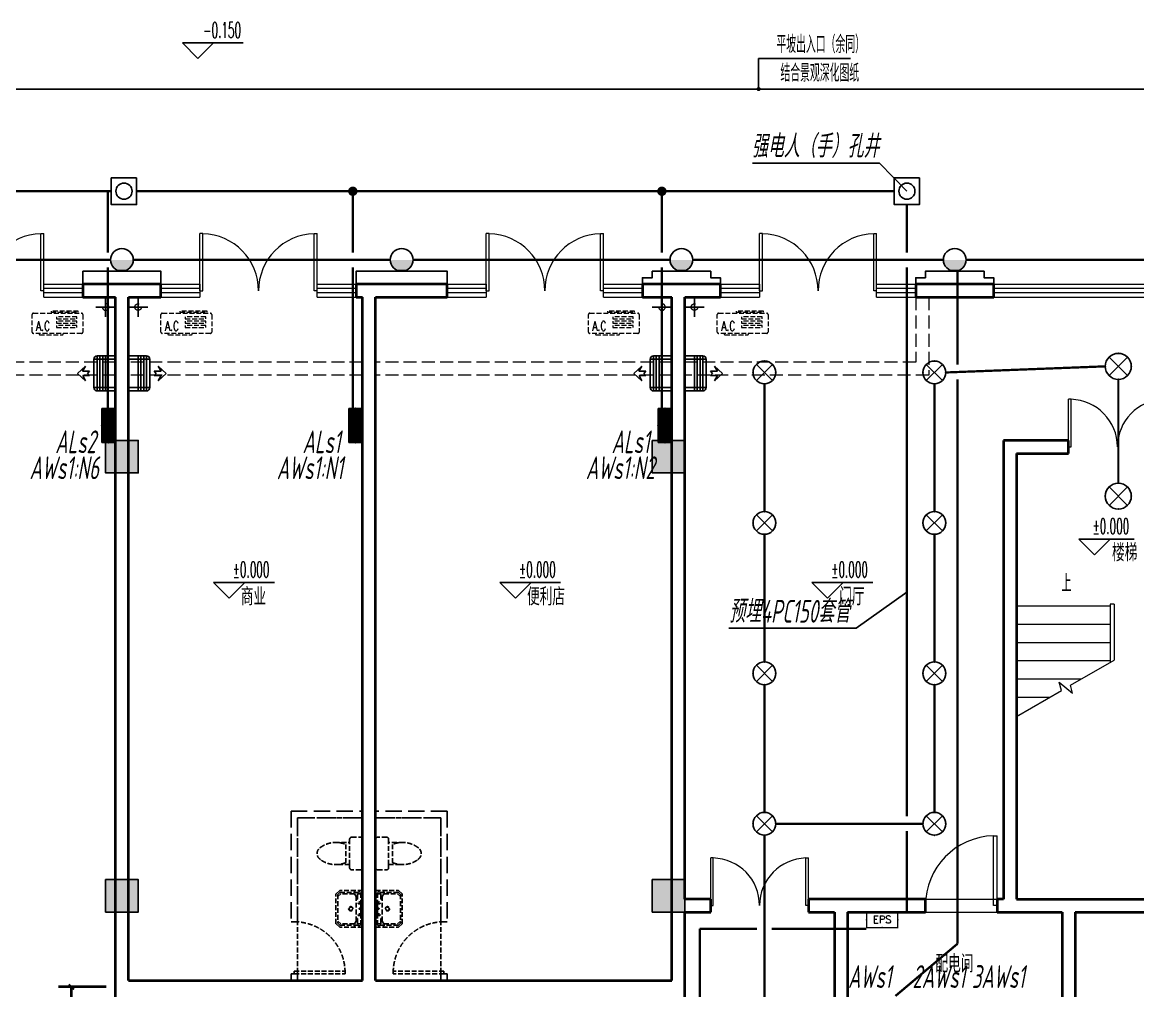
# Model space of a CAD drawing. Extents: x 491024 to 1725648, y 860327 to 1705161.
# Drawn here: x 669901 to 687043, y 1142597 to 1157482 of the extents above; entities that cross this region are included whole.
import ezdxf
from ezdxf.enums import TextEntityAlignment as Align

# ---------------------------------------------------------------- set-up
doc = ezdxf.new("R2010")
doc.units = 0
doc.header["$LTSCALE"] = 1000
doc.header["$MEASUREMENT"] = 0
doc.linetypes.add('__DASH', pattern=[0.35, 0.25, -0.1])
doc.linetypes.add('DASH', pattern=[0.35, 0.25, -0.1])
doc.layers.get('Defpoints').update_dxf_attribs({"color": 8})
for name, color, linetype in [('!!DIM-动力', 7, 'Continuous'), ('A-AC', 8, 'Continuous'), ('A-EQPM-MECH', 8, 'Continuous'), ('AXIS', 8, 'Continuous'), ('DIM-照明', 3, 'Continuous'), ('DIM_ELEV', 8, 'Continuous'), ('DIM_LEAD', 8, 'Continuous'), ('DIM_SYMB', 8, 'Continuous'), ('EQUIP-照明', 3, 'Continuous'), ('EQUIP-箱柜', 3, 'Continuous'), ('PUB_TEXT', 8, 'Continuous'), ('S-COLU-HATCH', 8, 'Continuous'), ('S-COLU-LINE1', 8, 'Continuous'), ('WIRE-应急', 1, 'DASH'), ('WIRE-照明', 2, 'Continuous'), ('平面线脚', 8, 'Continuous'), ('机电标识类', 8, 'Continuous')]:
    doc.layers.add(name, color=color, linetype=linetype)
for name, color, linetype, lineweight in [('EQUIP-消防', 3, 'Continuous', 18), ('STAIR', 8, 'Continuous', 18), ('WALL', 8, 'Continuous', 40), ('WINDOW', 8, 'Continuous', 15), ('平面-看线', 8, 'Continuous', 15), ('平面-空调预留孔', 8, 'Continuous', 15), ('空调', 8, 'Continuous', 13)]:
    doc.layers.add(name, color=color, linetype=linetype, lineweight=lineweight)
doc.layers.add('审核', color=1, linetype='Continuous', plot=False)
doc.styles.add('_TCH_DIM', font='SIMPLEX.shx', dxfattribs={"width": 0.7, "bigfont": 'GBCBIG.shx'})
doc.styles.add('_TCH_DIM_T3', font='SIMPLEX', dxfattribs={"width": 0.705882, "bigfont": 'GBCBIG'})
doc.styles.add('_TCH_LABEL', font='simhei.ttf')
doc.styles.add('_TEL_DIM', font='SIMPLEX', dxfattribs={"width": 0.8, "height": 3.5, "bigfont": 'HZTXT'})
doc.styles.add('HZTXT', font='gbeitc.shx', dxfattribs={"width": 0.8, "height": 400, "bigfont": 'hztxt.shx'})
doc.styles.get("Standard").update_dxf_attribs({"font": 'gbenor.shx', "bigfont": 'gbcbig.shx'})
doc.dimstyles.new('_TCH_ARCH&&80', dxfattribs={"dimtxt": 238, "dimasz": 80, "dimexe": 200, "dimexo": 240, "dimgap": 101, "dimtad": 1, "dimdec": 0, "dimzin": 0, "dimdsep": 46, "dimtxsty": '_TCH_DIM_T3', "dimblk": 'ARCHTICK', "dimcen": 0.09, "dimclrt": 4, "dimazin": 2, "dimtfac": 1, "dimtdec": 0, "dimtix": 1, "dimtmove": 2, "dimatfit": 3, "dimfxl": 1, "dimtolj": 1, "dimtzin": 0, "dimarcsym": 0})

# ---------------------------------------------------------------- blocks, each defined once
blk = doc.blocks.new('QER5Y5WE3')
for p, q in [((-194, 188), (-1, 388)), ((72, 389), (-156, 153)), ((360, -17), (-29, 359)), ((389, 14), (0, 389)), ((72, 389), (387, 86)), ((236, 408), (404, 419)), ((326, 383), (236, 408)), ((326, 383), (253, 308)), ((399, 251), (404, 419)), ((194, -188), (-194, 188)), ((292, -73), (-90, 296)), ((321, -43), (-61, 326)), ((297, 307), (253, 308)), ((299, 264), (297, 307)), ((372, 340), (299, 264)), ((399, 251), (372, 340)), ((387, 86), (159, -151)), ((388, 13), (194, -188))]:
    blk.add_line(p, q)
for centre, start, end in [((36, 352), 46.0154, 136.0154), ((351, 49), 316.0154, 46.0154)]:
    blk.add_arc(centre, 51.3, start, end)
blk = doc.blocks.new('gsergvr')
at = {"layer": '平面-空调预留孔', "linetype": 'DASH', "ltscale": 0.3}
for p, q in [((34075, 17176), (34075, 17166)), ((34085, 17156), (34438, 17156)), ((34448, 17166), (34448, 17176))]:
    blk.add_line(p, q, dxfattribs=at)
blk.add_lwpolyline([(34729, 17176), (33989, 17176, -0.414214), (33969, 17196), (33969, 17466, -0.414214), (33989, 17486), (34729, 17486, -0.414214), (34749, 17466), (34749, 17196, -0.414214)], format="xyb", close=True, dxfattribs=at)
for points in [[(34679, 17515), (34260, 17515), (34260, 17500), (34679, 17500)], [(34658, 17428), (34343, 17428), (34343, 17399), (34658, 17399)], [(34658, 17362), (34343, 17362), (34343, 17333), (34658, 17333)], [(34658, 17296), (34343, 17296), (34343, 17267), (34658, 17267)]]:
    blk.add_lwpolyline(points, close=True, dxfattribs=at)
for centre, start, end in [((34085, 17166), 180, 270), ((34438, 17166), 270, 0)]:
    blk.add_arc(centre, 10, start, end, dxfattribs=at)
at = {"layer": '平面-空调预留孔', "linetype": 'DASH', "ltscale": 0.3, "style": '_TCH_DIM', "width": 0.705882}
blk.add_text('A.C', height=146.9, dxfattribs=at).set_placement((34028, 17216))
blk = doc.blocks.new('GSDFD')
at = {"layer": '机电标识类', "color": 250, "linetype": 'DASH', "ltscale": 400}
for p, q in [((14683876, 6457939), (14683876, 6458239)), ((14683726, 6458089), (14684026, 6458089))]:
    blk.add_line(p, q, dxfattribs=at)
at = {"layer": '空调', "color": 1, "linetype": 'DASH'}
blk.add_circle((14683876, 6458089), 50, dxfattribs=at)
blk = doc.blocks.new('1241241')
at = {"layer": '审核', "color": 251, "linetype": '__DASH'}
for p, q in [((1100, 2600), (0, 2600)), ((0, 2500), (0, 2600)), ((1100, 2600), (1100, 900)), ((1000, 2500), (0, 2500)), ((1000, 2500), (1000, 900)), ((1100, 900), (1000, 900)), ((1000, 100), (1000, 100)), ((1100, 100), (1000, 100)), ((1100, 100), (1000, 100)), ((1000, 100), (1000, 0)), ((1100, 100), (1000, 100)), ((1100, 0), (1000, 0)), ((1100, 100), (1100, 100)), ((1100, 100), (1100, 0))]:
    blk.add_line(p, q, dxfattribs=at)
at = {"layer": '审核', "color": 251, "linetype": '__DASH', "ltscale": 0.3}
for p, q in [((0, 2170), (0, 1730)), ((170, 2200), (30, 2200)), ((200, 2119), (200, 2170)), ((200, 1780), (200, 2119)), ((430, 2119), (200, 2119)), ((260, 2089), (260, 1810)), ((200, 1730), (200, 1780)), ((200, 1780), (430, 1780)), ((30, 1700), (170, 1700)), ((0, 1379), (350, 1379)), ((0, 819), (0, 1379)), ((51, 1379), (51, 1352)), ((123, 1380), (123, 1352)), ((350, 1379), (410, 1329)), ((349, 1351), (26, 1351)), ((26, 848), (26, 1351)), ((26, 1331), (79, 1331)), ((79, 1331), (79, 1253)), ((84, 1248), (100, 1248)), ((100, 909), (100, 1289)), ((101, 1291), (127, 1331)), ((127, 1331), (335, 1331)), ((335, 1331), (381, 1290)), ((381, 1321), (349, 1351)), ((381, 1321), (381, 878)), ((410, 869), (410, 1329)), ((26, 1010), (26, 1190)), ((26, 1100), (26, 1010)), ((26, 868), (79, 868)), ((79, 868), (79, 945)), ((84, 950), (100, 950)), ((100, 909), (127, 868)), ((127, 868), (335, 868)), ((335, 868), (381, 909)), ((381, 878), (349, 848)), ((350, 819), (410, 869)), ((1100, 900), (1000, 900)), ((0, 819), (350, 819)), ((349, 848), (26, 848)), ((51, 822), (51, 848)), ((123, 820), (123, 848)), ((270, 100), (270, 140)), ((1050, 140), (270, 140)), ((1050, 100), (270, 100)), ((1100, 100), (1000, 100)), ((1050, 100), (1050, 140))]:
    blk.add_line(p, q, dxfattribs=at)
blk.add_lwpolyline([(1000, 0), (0, 0), (0, 2500), (1000, 2500)], close=True, dxfattribs=at)
for centre, radius in [((54, 1190), 15), ((44, 1100), 8), ((182, 1100), 33.1), ((182, 1100), 24.9), ((56, 1010), 15)]:
    blk.add_circle(centre, radius, dxfattribs=at)
for centre, radius, start, end in [((30, 2170), 30, 90, 180), ((170, 2170), 30, 0, 90), ((413, 1722), 398, 53.3619, 112.5495), ((590, 1950), 110, 303.4509, 56.5491), ((30, 1730), 30, 180, 270), ((170, 1730), 30, 270, 0), ((413, 2177), 398, 247.4505, 306.6381), ((84, 1253), 5, 180, 270), ((105, 1289), 5, 147.2444, 180), ((84, 945), 5, 90, 180), ((1050, 120), 780, 90, 178.5307)]:
    blk.add_arc(centre, radius, start, end, dxfattribs=at)
blk = doc.blocks.new('rewerwer')
at = {"layer": 'S-COLU-HATCH'}
h = blk.add_hatch(color=256, dxfattribs=at)
h.dxf.hatch_style = 1
h.paths.add_polyline_path([(1309938, 1151056), (1310438, 1151056), (1310438, 1150556), (1309938, 1150556)])
h = blk.add_hatch(color=256, dxfattribs=at)
h.dxf.hatch_style = 1
h.paths.add_polyline_path([(1318338, 1151056), (1318838, 1151056), (1318838, 1150556), (1318338, 1150556)])
h = blk.add_hatch(color=256, dxfattribs=at)
h.dxf.hatch_style = 1
h.paths.add_polyline_path([(1309938, 1144306), (1310438, 1144306), (1310438, 1143806), (1309938, 1143806)])
h = blk.add_hatch(color=256, dxfattribs=at)
h.dxf.hatch_style = 1
h.paths.add_polyline_path([(1318338, 1144306), (1318838, 1144306), (1318838, 1143806), (1318338, 1143806)])
at = {"layer": 'S-COLU-LINE1'}
for points in [[(1309938, 1151056), (1310438, 1151056), (1310438, 1150556), (1309938, 1150556)], [(1318338, 1151056), (1318838, 1151056), (1318838, 1150556), (1318338, 1150556)], [(1309938, 1144306), (1310438, 1144306), (1310438, 1143806), (1309938, 1143806)], [(1318338, 1144306), (1318838, 1144306), (1318838, 1143806), (1318338, 1143806)]]:
    blk.add_lwpolyline(points, close=True, dxfattribs=at)
blk = doc.blocks.new('_ArchTick')
at = {"color": 0, "linetype": 'ByBlock', "const_width": 0.4}
blk.add_lwpolyline([(-0.5, -0.5), (0.5, 0.5)], dxfattribs=at)
blk = doc.blocks.new('*D127')
at = {"layer": 'AXIS', "color": 0, "lineweight": -2, "transparency": 16777216}
for p, q in [((1309948, 1142656), (1309211, 1142656)), ((1309411, 1140256), (1309411, 1142656)), ((1309948, 1140256), (1309211, 1140256))]:
    blk.add_line(p, q, dxfattribs=at)
at = {"layer": 'Defpoints', "color": 0, "transparency": 16777216}
for p in [(1309411, 1142656), (1310188, 1142656), (1310188, 1140256)]:
    blk.add_point(p, dxfattribs=at)
at = {"layer": 'AXIS', "color": 0, "lineweight": -2, "transparency": 16777216, "xscale": 80, "yscale": 80, "zscale": 80}
for p, rotation in [((1309411, 1142656), 90), ((1309411, 1140256), 270)]:
    blk.add_blockref('_ArchTick', p, dxfattribs=dict(at, rotation=rotation))
at = {"layer": 'AXIS', "color": 4, "transparency": 16777216, "insert": (1309191, 1141456), "char_height": 238, "attachment_point": 5, "rotation": 90, "style": '_TCH_DIM_T3'}
blk.add_mtext('\\A1;2400', dxfattribs=at)
blk = doc.blocks.new('$DorLib2D$00000002')
for p, q in [((-0.5, 0), (-0.5, 0.4875)), ((-0.475, 0.4875), (-0.5, 0.4875)), ((-0.475, 0), (-0.475, 0.4875)), ((0.475, 0), (0.475, 0.4875)), ((0.475, 0.4875), (0.5, 0.4875)), ((0.5, 0), (0.5, 0.4875)), ((-0.5, 0), (-0.475, 0)), ((0.5, 0), (0.475, 0))]:
    blk.add_line(p, q)
at = {"lineweight": 13}
for centre, start, end in [((-0.4875, 0), 0, 88.53072), ((0.4875, 0), 91.46928, 180)]:
    blk.add_arc(centre, 0.4875, start, end, dxfattribs=at)
blk = doc.blocks.new('$DorLib2D$00000001')
for p, q in [((0.45, 0.975), (0.5, 0.975)), ((0.45, 0), (0.45, 0.975)), ((0.5, 0), (0.5, 0.975)), ((0.5, 0), (0.45, 0))]:
    blk.add_line(p, q)
at = {"lineweight": 13}
blk.add_arc((0.475, 0), 0.975, 91.4693, 180, dxfattribs=at)
blk = doc.blocks.new('$WINLIB2D$00000001')
at = {"color": 0}
for points in [[(-0.5, 0.5), (-0.5, -0.5)], [(-0.5, 0.5), (0.5, 0.5)], [(0.5, -0.5), (0.5, 0.5)], [(0.5, 0.1667), (-0.5, 0.1667)], [(0.5, -0.1667), (-0.5, -0.1667)], [(-0.5, -0.5), (0.5, -0.5)]]:
    blk.add_lwpolyline(points, dxfattribs=at)
blk = doc.blocks.new('$equip$00001151')
blk.add_circle((0, 0.5), 0.5)
for points in [[(0.433, 0.25), (-0.433, 0.25), (0.5, 0.5), (-0.5, 0.5)], [(0.25, 0.067), (-0.25, 0.067), (0.433, 0.25), (-0.433, 0.25)], [(0, 0), (0, 0), (0.25, 0.067), (-0.25, 0.067)]]:
    blk.add_solid(points)
at = {"flags": 9}
blk.add_attdef('A', (0, 0), '', height=0.00002, dxfattribs=at)
blk = doc.blocks.new('dfgdsgsdg')
at = {"layer": '!!DIM-动力'}
blk.add_lwpolyline([(1783913, 547079), (1784300, 547079), (1784300, 546668), (1783913, 546668)], close=True, dxfattribs=at)
blk.add_circle((1784105, 546875), 124, dxfattribs=at)
blk = doc.blocks.new('*X189')
at = {"color": 0}
for p, q in [((-250, 33), (-83, 200)), ((-250, 68), (-118, 200)), ((-250, 104), (-154, 200)), ((-250, 139), (-189, 200)), ((-250, 174), (-224, 200)), ((-247, 0), (-47, 200)), ((-212, 0), (-12, 200)), ((-177, 0), (23, 200)), ((-141, 0), (59, 200)), ((-106, 0), (94, 200)), ((-71, 0), (129, 200)), ((-35, 0), (165, 200)), ((0, 0), (200, 200)), ((35, 0), (235, 200)), ((71, 0), (250, 179)), ((106, 0), (250, 144)), ((141, 0), (250, 109)), ((177, 0), (250, 73)), ((212, 0), (250, 38)), ((247, 0), (250, 3))]:
    blk.add_line(p, q, dxfattribs=at)
blk = doc.blocks.new('$equip$00001421')
for p, q in [((0.75, 0.6), (-0.75, 0.6)), ((-0.75, 0.6), (-0.75, 0)), ((0.75, 0), (0.75, 0.6)), ((-0.75, 0), (0.75, 0))]:
    blk.add_line(p, q)
at = {"const_width": 0.6}
blk.add_lwpolyline([(-0.75, 0.3), (0.75, 0.3)], dxfattribs=at)
for p in [(0, 0.6), (-0.75, 0.3), (0, 0), (0.75, 0.3)]:
    blk.add_point(p)
at = {"xscale": 0.00300000000061118, "yscale": 0.00300000000061118, "zscale": 0.00300000000061118}
blk.add_blockref('*X189', (0, 0), dxfattribs=at)
at = {"style": '_TCH_LABEL', "flags": 9}
blk.add_attdef('A', (0, 0), '', height=0.00002, dxfattribs=at)
blk = doc.blocks.new('$equip$00002539')
for p, q in [((-0.354, 0.354), (0.354, -0.354)), ((0.354, 0.354), (-0.354, -0.354))]:
    blk.add_line(p, q)
at = {"const_width": 0.04}
blk.add_lwpolyline([(-0.5, 0, 1), (0.5, 0, 1), (-0.5, 0, 0.911406)], format="xyb", dxfattribs=at)
blk.add_circle((0, 0), 0.5)
for p in [(0, 0.5), (-0.5, 0), (0.5, 0), (0, -0.5)]:
    blk.add_point(p)
at = {"color": 7, "style": '_TEL_DIM', "flags": 1}
blk.add_attdef('A', text='', height=0.00002, dxfattribs=at).set_placement((0, 0), align=Align.MIDDLE_CENTER)
blk = doc.blocks.new('$equip$00002389')
for p, q in [((-0.65, 0.65), (-0.65, 0)), ((0.65, 0.65), (-0.65, 0.65)), ((0.65, 0), (0.65, 0.65)), ((-0.65, 0), (0.65, 0))]:
    blk.add_line(p, q)
at = {"const_width": 0.05}
blk.add_lwpolyline([(-0.65, 0.65), (0.65, 0.65), (0.65, 0), (-0.65, 0), (-0.65, 0.65), (0.65, 0.65)], dxfattribs=at)
for p in [(0, 0.65), (-0.65, 0.325), (0, 0), (0.65, 0.325)]:
    blk.add_point(p)
at = {"color": 7, "style": '_TEL_DIM'}
blk.add_attdef('$TEXT$', text='', height=0.3, dxfattribs=at).set_placement((0.006, 0.343), align=Align.MIDDLE_CENTER)
at = {"color": 7, "style": '_TEL_DIM', "flags": 1}
blk.add_attdef('A', text='', height=0.00002, dxfattribs=at).set_placement((0, 0), align=Align.MIDDLE_CENTER)
blk = doc.blocks.new('SDFSDFGSDFGSDFHG')
at = {"layer": 'A-EQPM-MECH', "color": 8}
blk.add_lwpolyline([(1293087.7, 1153656.1), (1293087.7, 1156456.1), (1327287.7, 1156456.1), (1327287.7, 1153656.1)], dxfattribs=at)
at = {"layer": 'DIM_ELEV', "color": 8}
for p, q in [((1311357, 1156924.4), (1311117, 1157164.4)), ((1311117, 1157164.4), (1312052.3, 1157164.4)), ((1311357, 1156924.4), (1311597, 1157164.4)), ((1325137.1, 1149297.8), (1324897.1, 1149537.8)), ((1324897.1, 1149537.8), (1325745.4, 1149537.8)), ((1325137.1, 1149297.8), (1325377.1, 1149537.8)), ((1311835.6, 1148630.9), (1311595.6, 1148870.9)), ((1311595.6, 1148870.9), (1312530.9, 1148870.9)), ((1311835.6, 1148630.9), (1312075.6, 1148870.9)), ((1316235.6, 1148630.9), (1315995.6, 1148870.9)), ((1315995.6, 1148870.9), (1316930.9, 1148870.9)), ((1316235.6, 1148630.9), (1316475.6, 1148870.9)), ((1321033.9, 1148630.9), (1320793.9, 1148870.9)), ((1320793.9, 1148870.9), (1321729.2, 1148870.9)), ((1321033.9, 1148630.9), (1321273.9, 1148870.9))]:
    blk.add_line(p, q, dxfattribs=at)
at = {"layer": 'DIM_LEAD', "color": 8}
for p, q in [((1319973.9, 1156456.1), (1319973.9, 1156928.3)), ((1319973.9, 1156456.1), (1319973.9, 1156928.3)), ((1319973.9, 1156456.1), (1319973.9, 1156928.3)), ((1319973.9, 1156456.1), (1319973.9, 1156928.3)), ((1319973.9, 1156928.3), (1321386.9, 1156928.3))]:
    blk.add_line(p, q, dxfattribs=at)
at = {"layer": 'DIM_LEAD', "color": 8, "const_width": 32}
blk.add_lwpolyline([(1319973.9, 1156440.1, 1), (1319973.9, 1156472.1, 1)], format="xyb", close=True, dxfattribs=at)
blk.add_lwpolyline([(1319973.9, 1156440.1, 1), (1319973.9, 1156472.1, 1)], format="xyb", close=True, dxfattribs=at)
blk.add_lwpolyline([(1319973.9, 1156440.1, 1), (1319973.9, 1156472.1, 1)], format="xyb", close=True, dxfattribs=at)
blk.add_lwpolyline([(1319973.9, 1156440.1, 1), (1319973.9, 1156472.1, 1)], format="xyb", close=True, dxfattribs=at)
at = {"layer": 'DIM_SYMB', "color": 8}
blk.add_lwpolyline([(1324687.7, 1148646.1, 0, 0, 0), (1324687.7, 1147626.1, 64, 0, 0), (1324687.7, 1147386.1, 0, 0, 0)], format="xyseb", dxfattribs=at)
at = {"layer": 'STAIR', "color": 8}
for p, q in [((1325377.7, 1148536.1), (1325377.7, 1147644.5)), ((1325437.7, 1148536.1), (1325377.7, 1148536.1)), ((1325437.7, 1148536.1), (1325437.7, 1147679.2)), ((1323937.7, 1148506.1), (1323937.7, 1146813.1)), ((1325377.7, 1148506.1), (1323937.7, 1148506.1)), ((1325437.7, 1148506.1), (1325437.7, 1147679.2)), ((1325377.7, 1148226.1), (1323937.7, 1148226.1)), ((1325377.7, 1147946.1), (1323937.7, 1147946.1)), ((1324765.5, 1147291.1), (1325437.7, 1147679.2)), ((1325377.7, 1147666.1), (1323937.7, 1147666.1)), ((1324930.2, 1147386.1), (1323937.7, 1147386.1)), ((1324627.2, 1147211.2), (1324592.2, 1147341.6)), ((1324592.2, 1147341.6), (1324798.3, 1147168.7)), ((1323937.7, 1146813.1), (1324627.2, 1147211.2)), ((1324798.3, 1147168.7), (1324765.5, 1147291.1)), ((1324445.2, 1147106.1), (1323937.7, 1147106.1)), ((1323960.2, 1146826.1), (1323937.7, 1146826.1))]:
    blk.add_line(p, q, dxfattribs=at)
at = {"layer": 'WALL', "color": 8}
for p, q in [((1310187.7, 1153456.1), (1309587.7, 1153456.1)), ((1309587.7, 1153456.1), (1309587.7, 1153256.1)), ((1310787.7, 1153456.1), (1310187.7, 1153456.1)), ((1310787.7, 1153256.1), (1310787.7, 1153456.1)), ((1313987.7, 1153456.1), (1313787.7, 1153456.1)), ((1313787.7, 1153456.1), (1313787.7, 1153256.1)), ((1315187.7, 1153456.1), (1313987.7, 1153456.1)), ((1315187.7, 1153256.1), (1315187.7, 1153456.1)), ((1318737.7, 1153456.1), (1318187.7, 1153456.1)), ((1318187.7, 1153456.1), (1318187.7, 1153256.1)), ((1319387.7, 1153456.1), (1318737.7, 1153456.1)), ((1319387.7, 1153256.1), (1319387.7, 1153456.1)), ((1323587.7, 1153456.1), (1322387.7, 1153456.1)), ((1322387.7, 1153456.1), (1322387.7, 1153256.1)), ((1323587.7, 1153256.1), (1323587.7, 1153456.1)), ((1309587.7, 1153256.1), (1310087.7, 1153256.1)), ((1310087.7, 1142656.1), (1310087.7, 1153256.1)), ((1310287.7, 1142756.1), (1310287.7, 1153256.1)), ((1310287.7, 1153256.1), (1310787.7, 1153256.1)), ((1313787.7, 1153256.1), (1313887.7, 1153256.1)), ((1313887.7, 1142756.1), (1313887.7, 1153256.1)), ((1314087.7, 1142756.1), (1314087.7, 1153256.1)), ((1314087.7, 1153256.1), (1315187.7, 1153256.1)), ((1318187.7, 1153256.1), (1318637.7, 1153256.1)), ((1318637.7, 1143906.1), (1318637.7, 1153256.1)), ((1318837.7, 1153256.1), (1319387.7, 1153256.1)), ((1318837.7, 1144006.1), (1318837.7, 1153256.1)), ((1322387.7, 1153256.1), (1323587.7, 1153256.1)), ((1323737.7, 1151056.1), (1323737.7, 1144006.1)), ((1324737.7, 1151056.1), (1323737.7, 1151056.1)), ((1324737.7, 1150856.1), (1324737.7, 1151056.1)), ((1323937.7, 1150856.1), (1323937.7, 1144006.1)), ((1323937.7, 1150856.1), (1324737.7, 1150856.1)), ((1319238.1, 1144006.1), (1318837.7, 1144006.1)), ((1319238.1, 1143806.1), (1319238.1, 1144006.1)), ((1321237.7, 1144006.1), (1320738.1, 1144006.1)), ((1320738.1, 1144006.1), (1320738.1, 1143806.1)), ((1322537.7, 1144006.1), (1321237.7, 1144006.1)), ((1322537.7, 1143806.1), (1322537.7, 1144006.1)), ((1323737.7, 1144006.1), (1323637.7, 1144006.1)), ((1323637.7, 1144006.1), (1323637.7, 1143806.1)), ((1323937.7, 1144006.1), (1324737.7, 1144006.1)), ((1324737.7, 1144006.1), (1327087.7, 1144006.1)), ((1318637.7, 1142756.1), (1318637.7, 1143906.1)), ((1318837.7, 1142656.1), (1318837.7, 1143806.1)), ((1318837.7, 1143806.1), (1319238.1, 1143806.1)), ((1320738.1, 1143806.1), (1321137.7, 1143806.1)), ((1321137.7, 1143806.1), (1321137.7, 1142106.1)), ((1321337.7, 1143806.1), (1321337.7, 1142306.1)), ((1321337.7, 1143806.1), (1322537.7, 1143806.1)), ((1323637.7, 1143806.1), (1323837.7, 1143806.1)), ((1323837.7, 1143806.1), (1324637.7, 1143806.1)), ((1324637.7, 1143806.1), (1324637.7, 1142306.1)), ((1324837.7, 1143806.1), (1324837.7, 1142106.1)), ((1324837.7, 1143806.1), (1327087.7, 1143806.1)), ((1310287.7, 1142756.1), (1313887.7, 1142756.1)), ((1314087.7, 1142756.1), (1318637.7, 1142756.1)), ((1310087.7, 1137656.1), (1310087.7, 1142656.1)), ((1318837.7, 1137656.1), (1318837.7, 1142656.1))]:
    blk.add_line(p, q, dxfattribs=at)
at = {"layer": 'WINDOW', "color": 8}
for p, q in [((1322537.7, 1144006.1), (1323637.7, 1144006.1)), ((1322537.7, 1143806.1), (1323637.7, 1143806.1))]:
    blk.add_line(p, q, dxfattribs=at)
at = {"layer": '平面-看线', "color": 8, "linetype": 'DASH', "ltscale": 0.8}
for points in [[(1322587.7, 1153256.1), (1322587.7, 1152056.6), (1318837.7, 1152056.6)], [(1322387.7, 1153256.1), (1322387.7, 1152256.6), (1318837.7, 1152256.6)], [(1310087.7, 1152256.6), (1306087.7, 1152256.6)], [(1313887.7, 1152256.6), (1310287.7, 1152256.6)], [(1318637.7, 1152256.6), (1314087.7, 1152256.6)], [(1310087.7, 1152056.6), (1306087.7, 1152056.6)], [(1313887.7, 1152056.6), (1310287.7, 1152056.6)], [(1318637.7, 1152056.6), (1314087.7, 1152056.6)]]:
    blk.add_lwpolyline(points, dxfattribs=at)
at = {"layer": '平面线脚', "color": 8}
for points in [[(1310787.7, 1153456.1), (1310787.7, 1153656.1), (1309587.7, 1153656.1), (1309587.7, 1153456.1)], [(1315187.7, 1153456.1), (1315187.7, 1153656.1), (1313787.7, 1153656.1), (1313787.7, 1153456.1)], [(1318187.7, 1153456.1), (1318187.7, 1153556.1), (1318337.7, 1153556.1), (1318337.7, 1153656.1), (1319237.7, 1153656.1), (1319237.7, 1153556.1), (1319387.7, 1153556.1), (1319387.7, 1153456.1)], [(1322387.7, 1153456.1), (1322387.7, 1153556.1), (1322537.7, 1153556.1), (1322537.7, 1153656.1), (1323437.7, 1153656.1), (1323437.7, 1153556.1), (1323587.7, 1153556.1), (1323587.7, 1153456.1)]]:
    blk.add_lwpolyline(points, dxfattribs=at)
at = {"color": 8, "xscale": -1}
for name, p in [('GSDFD', (15993814.3, -5304983.8)), ('GSDFD', (16002364.3, -5304983.8)), ('1241241', (1313887.7, 1142756.1))]:
    blk.add_blockref(name, p, dxfattribs=at)
at = {"color": 8}
for name, p in [('GSDFD', (-13373438.9, -5304983.8)), ('GSDFD', (-13364888.9, -5304983.8)), ('1241241', (1314087.7, 1142756.1))]:
    blk.add_blockref(name, p, dxfattribs=at)
at = {"layer": 'A-AC', "color": 8, "linetype": 'ByBlock', "rotation": 133.9846063388433}
for p in [(1310087.7, 1152086.1), (1318637.7, 1152086.1)]:
    blk.add_blockref('QER5Y5WE3', p, dxfattribs=at)
at = {"layer": 'A-AC', "color": 8, "linetype": 'ByBlock', "xscale": -1, "rotation": 226.0153936611567}
for p in [(1310287.7, 1152086.1), (1318837.7, 1152086.1)]:
    blk.add_blockref('QER5Y5WE3', p, dxfattribs=at)
at = {"layer": 'S-COLU-LINE1', "color": 8}
blk.add_blockref('rewerwer', (0, 0), dxfattribs=at)
at = {"layer": 'WINDOW', "color": 8}
for name, p, xscale, yscale, zscale, rotation in [('$DorLib2D$00000002', (1308087.7, 1153356.1), -1800, -1800, -1800, 179.9999999999746), ('$DorLib2D$00000002', (1312287.7, 1153356.1), 1800, 1800, 1800, 359.999999999979), ('$DorLib2D$00000002', (1316687.7, 1153356.1), 1800, 1800, 1800, 359.9999999999803), ('$DorLib2D$00000002', (1320887.7, 1153356.1), 1800, 1800, 1800, 359.9999999999921), ('$WINLIB2D$00000001', (1309287.7, 1153356.1), -600, 200, -600, 179.9999999999746), ('$WINLIB2D$00000001', (1311087.7, 1153356.1), 600, -200, 600, 359.999999999979), ('$WINLIB2D$00000001', (1313487.7, 1153356.1), 600, -200, 600, 359.999999999979), ('$WINLIB2D$00000001', (1315487.7, 1153356.1), 600, -200, 600, 359.9999999999803), ('$WINLIB2D$00000001', (1317887.7, 1153356.1), 600, -200, 600, 359.9999999999803), ('$WINLIB2D$00000001', (1319687.7, 1153356.1), 600, -200, 600, 359.9999999999921), ('$WINLIB2D$00000001', (1322087.7, 1153356.1), 600, -200, 600, 359.9999999999921), ('$WINLIB2D$00000001', (1324837.7, 1153356.1), 2500, 200, 2500, 359.9999999999921), ('$DorLib2D$00000002', (1325487.7, 1150956.1), 1500, 1500, 1500, 3.703402476742004e-10), ('$DorLib2D$00000001', (1323087.7, 1143906.1), 1100, 1100, 1100, 2.565425619745916e-11), ('$DorLib2D$00000002', (1319988.1, 1143906.1), 1500, 1500, 1500, 1.494103880900771e-10)]:
    blk.add_blockref(name, p, dxfattribs=dict(at, xscale=xscale, yscale=yscale, zscale=zscale, rotation=rotation))
at = {"layer": '平面-空调预留孔', "color": 8}
for p in [(1274839.1, 1135524.9), (1276819.1, 1135524.9), (1283389.1, 1135524.9), (1285369.1, 1135524.9)]:
    blk.add_blockref('gsergvr', p, dxfattribs=at)
at = {"layer": 'PUB_TEXT', "color": 8, "style": '_TCH_DIM'}
for s, height, width, p in [('-0.150', 238, 0.494118, (1311434.7, 1157244.5)), ('平坡出入口（余同）', 270.07, 0.7, (1320246.9, 1157008.4)), ('结合景观深化图纸', 270.07, 0.7, (1320308.9, 1156568.2)), ('%%P0.000', 238, 0.494118, (1325105.4, 1149617.8)), ('%%P0.000', 238, 0.494118, (1311890.9, 1148951)), ('%%P0.000', 238, 0.494118, (1316290.9, 1148951)), ('%%P0.000', 238, 0.494118, (1321089.2, 1148951)), ('上', 270.1, 0.7, (1324629.3, 1148726.2))]:
    blk.add_text(s, height=height, dxfattribs=dict(at, width=width)).set_placement(p)
at = {"layer": 'PUB_TEXT', "color": 8}
for s, p in [('楼梯', (1325405, 1149196.2)), ('商业', (1312014.7, 1148519.2)), ('便利店', (1316414.7, 1148519.2)), ('门厅', (1321213.1, 1148519.2)), ('配电间', (1322691.4, 1142877))]:
    blk.add_text(s, height=270.07, dxfattribs=at).set_placement(p)
at = {"layer": 'AXIS', "color": 8}
dim = blk.add_aligned_dim(p1=(1310187.7, 1140256.1), p2=(1310187.7, 1142656.1), distance=776.5, dimstyle='_TCH_ARCH&&80', dxfattribs=at)
dim.commit()
dim.dimension.update_dxf_attribs({"geometry": '*D127', "text_midpoint": (1309191.2, 1141456.1)})

msp = doc.modelspace()

# ---------------------------------------------------------------- linework, layer by layer
at = {"layer": '!!DIM-动力', "color": 2}
for p, q in [((683077.1, 1155318.7), (681123.7, 1155318.5)), ((683496, 1154887.2), (683077.1, 1155318.7)), ((682714.8, 1148168.9), (683494.8, 1148725.5)), ((680761.4, 1148169.1), (682714.8, 1148168.9))]:
    msp.add_line(p, q, dxfattribs=at)
at = {"layer": 'DIM-照明', "color": 7, "const_width": 72}
for points in [[(674943.8, 1154885.4, 1), (675015.8, 1154885.4, 1)], [(679693.8, 1154885.4, 1), (679765.8, 1154885.4, 1)]]:
    msp.add_lwpolyline(points, format="xyb", close=True, dxfattribs=at)
at = {"layer": 'WIRE-应急', "const_width": 35}
for points in [[(680313.2, 1138656.1), (680313.2, 1143548.1)], [(680313.2, 1143548.1), (681193.5, 1143548.1)], [(681418.5, 1143548.1), (682874.4, 1143548.1)]]:
    msp.add_lwpolyline(points, dxfattribs=at)
at = {"layer": 'WIRE-照明', "const_width": 35}
for points in [[(659069.2, 1154885.4), (671268.7, 1154885.4)], [(671216.9, 1153943.6), (671216.9, 1154885.4)], [(671656.1, 1154885.4), (683301.1, 1154885.4)], [(674979.8, 1153943.6), (674979.8, 1154885.4)], [(679729.8, 1153943.6), (679729.8, 1154885.4)], [(683494.8, 1153943.6), (683494.8, 1154679.7)], [(667406, 1153831.1), (671256, 1153831.1)], [(671216.9, 1151548), (671216.9, 1153718.6)], [(671606, 1153831.1), (675556, 1153831.1)], [(674979.8, 1151548), (674979.8, 1153718.6)], [(675906, 1153831.1), (679856, 1153831.1)], [(679729.8, 1151548), (679729.8, 1153718.6)], [(680206, 1153831.1), (684056, 1153831.1)], [(683494.8, 1145274.9), (683494.8, 1153718.6)], [(684406, 1153831.1), (687856, 1153831.1)], [(684093.1, 1152099.9), (686545, 1152194.1)], [(686745, 1151994.1), (686745, 1150399.3)], [(681306, 1149962.4), (681306, 1151924.9)], [(683918.1, 1149962.4), (683918.1, 1151924.9)], [(681306, 1147649.9), (681306, 1149612.4)], [(683918.1, 1147649.9), (683918.1, 1149612.4)], [(681306, 1145337.4), (681306, 1147299.9)], [(683918.1, 1145337.4), (683918.1, 1147299.9)], [(681481, 1145162.4), (683743.1, 1145162.4)], [(681306, 1144987.4), (681306, 1141981.5)], [(683494.8, 1143806.1), (683494.8, 1145049.9)]]:
    msp.add_lwpolyline(points, dxfattribs=at)
at = {"layer": 'WIRE-照明', "color": 2, "const_width": 35}
for points in [[(684274.7, 1153667.9), (684274.7, 1152219.5)], [(684274.7, 1151994.3), (684274.7, 1143319.5)], [(684274.7, 1143319.5), (683320, 1142516.1)]]:
    msp.add_lwpolyline(points, dxfattribs=at)

# ---------------------------------------------------------------- block references
at = {"layer": '!!DIM-动力', "xscale": -1}
for p in [(2455568.7, 608011.9), (2467601.1, 608011.9)]:
    msp.add_blockref('dfgdsgsdg', p, dxfattribs=at)
at = {"layer": 'EQUIP-消防', "color": 7, "xscale": 369.2307691248134, "yscale": 369.2307691248134, "zscale": 369.2307691248134}
msp.add_blockref('$equip$00002389', (683114.4, 1143566.1), dxfattribs=at).add_auto_attribs({'$TEXT$': 'EPS'})
at = {"layer": 'EQUIP-照明'}
for name, p, xscale, yscale, zscale in [('$equip$00001151', (671431, 1153656.1), 350, 350, 350), ('$equip$00001151', (675731, 1153656.1), 350, 350, 350), ('$equip$00001151', (680031, 1153656.1), 350, 350, 350), ('$equip$00001151', (684231, 1153656.1), 350, 350, 350), ('$equip$00002539', (686745, 1152194.1), 400, 400, 400), ('$equip$00002539', (681306, 1152099.9), 350, 350, 350), ('$equip$00002539', (683918.1, 1152099.9), 350, 350, 350), ('$equip$00002539', (686745, 1150199.3), 400, 400, 400), ('$equip$00002539', (681306, 1149787.4), 350, 350, 350), ('$equip$00002539', (683918.1, 1149787.4), 350, 350, 350), ('$equip$00002539', (681306, 1147474.9), 350, 350, 350), ('$equip$00002539', (683918.1, 1147474.9), 350, 350, 350), ('$equip$00002539', (681306, 1145162.4), 350, 350, 350), ('$equip$00002539', (683918.1, 1145162.4), 350, 350, 350)]:
    msp.add_blockref(name, p, dxfattribs=dict(at, xscale=xscale, yscale=yscale, zscale=zscale))
at = {"layer": 'EQUIP-箱柜', "xscale": 350, "yscale": 350, "zscale": 350, "rotation": 90}
for p in [(671331, 1151285.5), (675131, 1151285.5), (679881, 1151285.5)]:
    msp.add_blockref('$equip$00001421', p, dxfattribs=at)
at = {"layer": 'WALL', "color": 252}
msp.add_blockref('SDFSDFGSDFGSDFHG', (-638756.7, 0), dxfattribs=at)

# ---------------------------------------------------------------- texts
at = {"layer": 'DIM-照明', "color": 7, "style": 'HZTXT', "width": 0.7}
for s, p in [('强电人（手）孔井', (681109.7, 1155403.5, 0)), ('ALs2', (670407.4, 1150859.6)), ('ALs1', (674207.4, 1150859.6)), ('ALs1', (678957.4, 1150859.6)), ('预埋4PC150套管', (680761.1, 1148253.9, 0)), ('AWs1', (682591.7, 1142638.8)), ('2AWs1', (683582.6, 1142638.8)), ('3AWs1', (684494.1, 1142638.8))]:
    msp.add_text(s, height=350, dxfattribs=at).set_placement(p)
at = {"layer": 'DIM-照明', "style": 'HZTXT', "width": 0.7}
for s, p in [('AWs1:N6', (670012.2, 1150460.1)), ('AWs1:N1', (673812.2, 1150460.1)), ('AWs1:N2', (678562.2, 1150460.1))]:
    msp.add_text(s, height=350, dxfattribs=at).set_placement(p)

doc.saveas('drawing.dxf')
